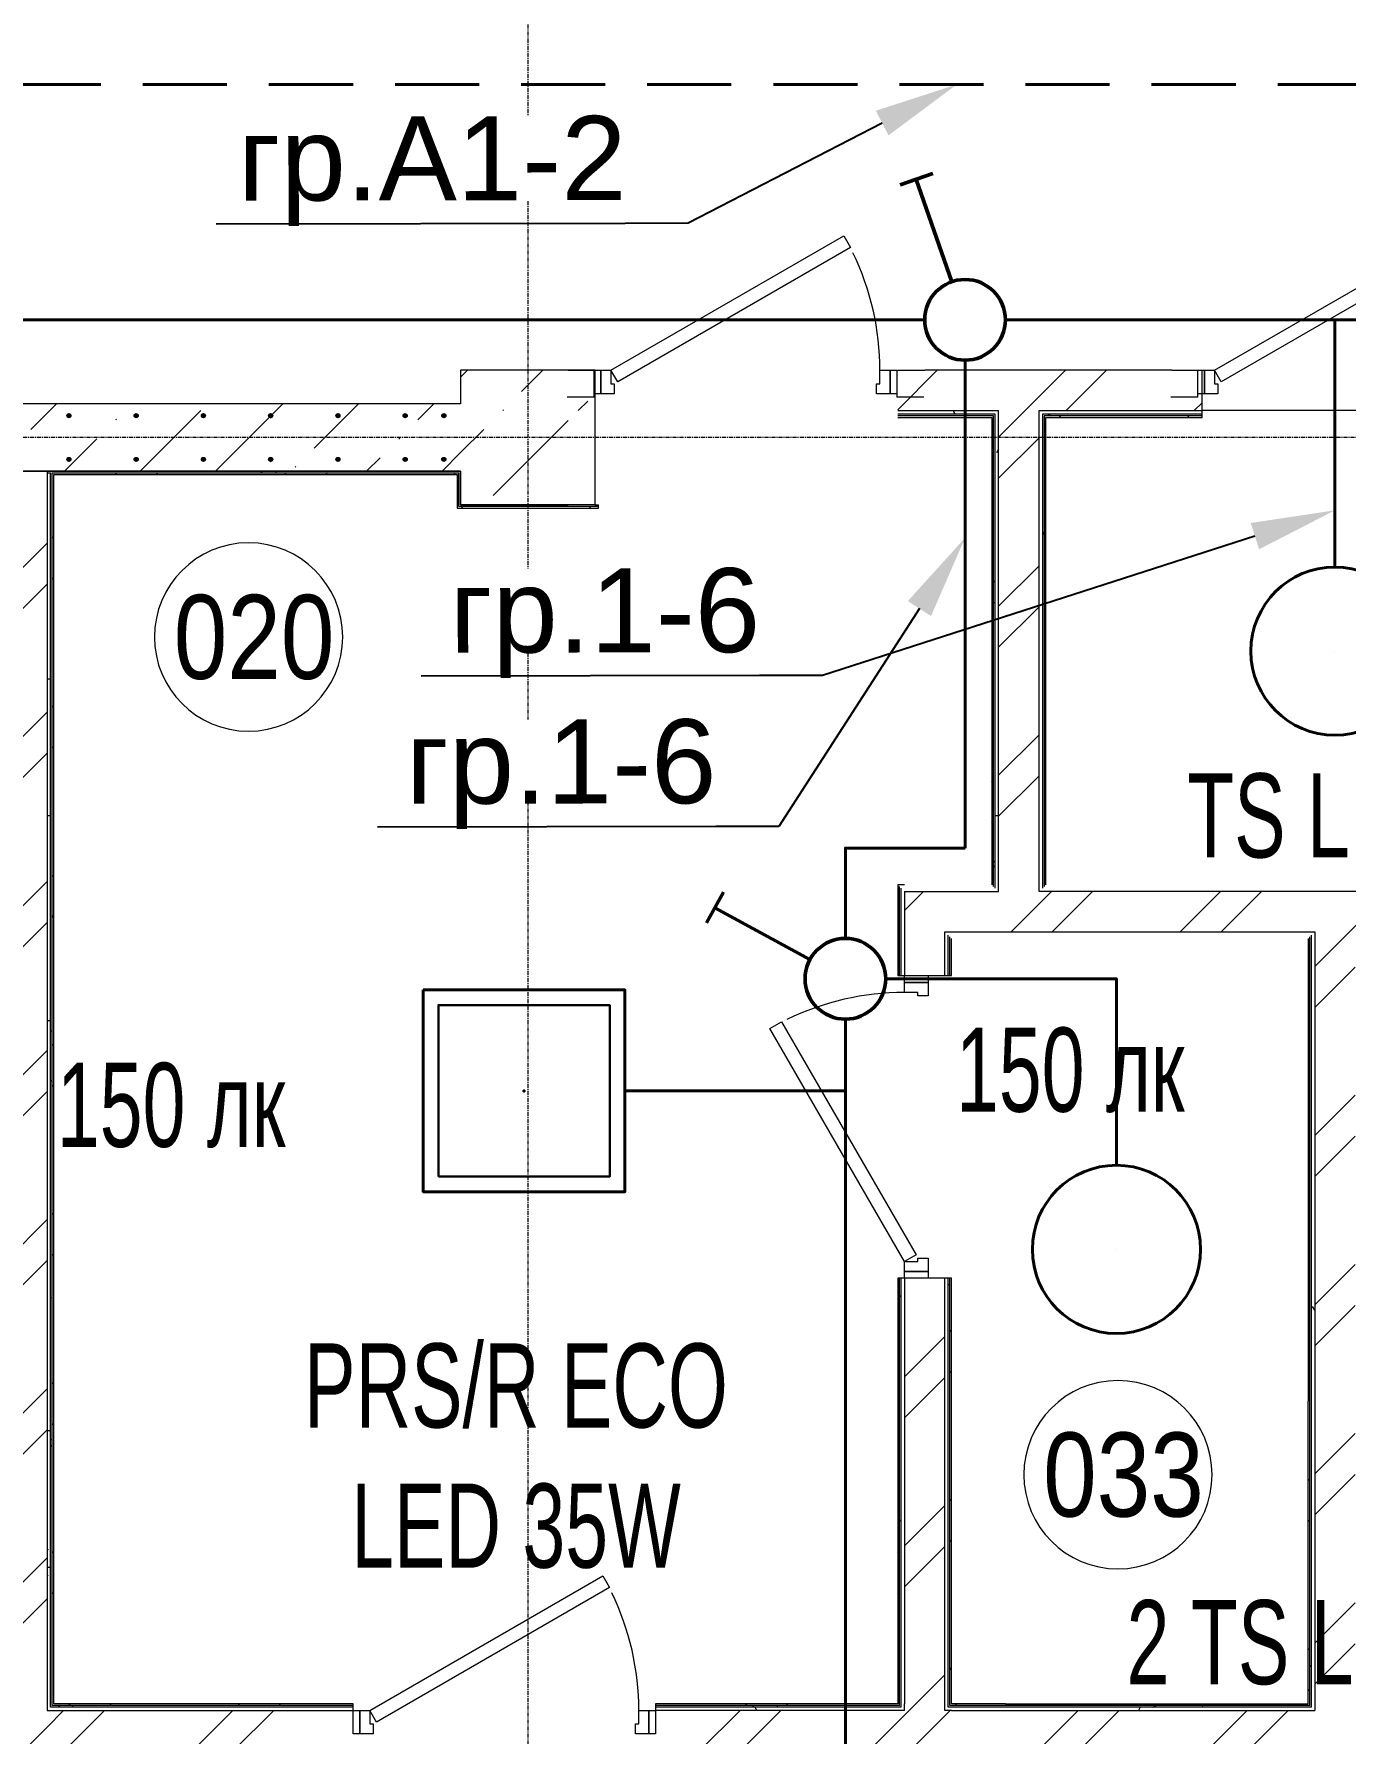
# Model space of a CAD drawing. Header units: metres. Extents: x -93142 to 227756, y -64772 to 286334.
# Drawn here: x 76594 to 80493, y -54141 to -49086 of the extents above; entities that cross this region are included whole.
import ezdxf
from ezdxf import colors
from ezdxf.entities.mleader import LeaderData, LeaderLine
from ezdxf.math import Vec2, Vec3

# ---------------------------------------------------------------- set-up
doc = ezdxf.new("R2010")
doc.units = ezdxf.units.M
for name, pattern in [('ADSK_Линия сетки', [21, 12, -3, 3, -3]), ('DASHED', [0.75, 0.5, -0.25]), ('HIDDEN2', [0.1875, 0.125, -0.0625])]:
    doc.linetypes.add(name, pattern=pattern)
for name, color, linetype, lineweight in [('A-AREA-IDEN', 7, 'Continuous', 9), ('A-DETL-THIN', 7, 'Continuous', 5), ('A-DOOR', 7, 'Continuous', 5), ('A-DOOR-FRAM', 7, 'Continuous', 13), ('A-FLOR', 7, 'Continuous', 5), ('A-WALL', 7, 'Continuous', 5), ('A-WALL-PATT', 7, 'Continuous', 18), ('I-WALL', 7, 'Continuous', 5), ('nadpisi', 84, 'Continuous', 13), ('S-COLS', 7, 'Continuous', 5), ('S-GRID', 7, 'Continuous', 9), ('S-RBAR', 7, 'Continuous', 5), ('ав осв', 1, 'HIDDEN2', 40), ('раб осв', 7, 'Continuous', 40), ('ЭЛ', 250, 'Continuous', 50), ('ЭЛ.освещ.', 150, 'Continuous', 50), ('ЭЛ.сети', 5, 'Continuous', 100)]:
    doc.layers.add(name, color=color, linetype=linetype, lineweight=lineweight)
doc.styles.add('Arial', font='ARIALN.TTF', dxfattribs={"width": 0.8, "height": 2.5})
doc.styles.add('GOST Common_I_1', font='ARIALN.TTF', dxfattribs={"height": 300})
doc.styles.add('ISOPEUR', font='ARIALN.TTF')
pattern_1 = [(45, (0, 0), (84.19025, 308.69666), [396.875, -79.375, 3.353, -76.022])]
pattern_2 = [(45, (0, 0), (-251.4472, 251.4472), []), (45, (0, 381), (-251.4472, 251.4472), [])]
pattern_3 = [(50, (0, 0), (728.7365, -63.756), [76.2, -838.2]), (355, (0, 0), (-140.9716, 764.2276), [60.96, -670.56]), (100.451, (60.7, -5.3), (587.77, 700.467), [64.76, -712.36]), (46.184, (0, 203.2), (1084.316, -168.171), [114.3, -1257.3]), (96.636, (90.4, 189.2), (949.61, 989.71), [97.14, -1068.54]), (351.184, (0, 203.2), (949.62, 989.701), [91.44, -1005.84]), (21, (101.6, 152.4), (606.458, -409.0606), [76.2, -838.2]), (326, (101.6, 152.4), (247.2083, 736.753), [60.96, -670.56]), (71.451, (152.14, 118.3), (853.668, 327.6855), [64.76, -712.36]), (37.5, (0, 0), (12.3547, 338.2201), [33.528, -628.904, 33.528, -647.192, -673.1]), (37.5, (0, 0), (12.3547, 338.2201), [-1343.152, 33.528, -639.572]), (7.5, (0, 0), (267.2789, 400.7221), [33.528, -354.584, 33.528, -613.664, -256.54]), (7.5, (0, 0), (267.2789, 400.7221), [-1035.304, 33.528, -223.012]), (327.5, (-226.57, 0), (542.3633, -22.91534), [33.528, -220.472, 33.528, -758.952, -1051.56]), (327.5, (-226.57, 0), (542.3633, -22.91534), [-1046.48, 33.528, -1018.032]), (317.5, (-328.17, 0), (592.517, 101.707), [33.528, -296.672, 33.528, -492.76, -746.76]), (317.5, (-328.17, 0), (592.517, 101.707), [-856.488, 33.528, -713.232])]
pattern_4 = [(0, (0, 0), (812.8, 203.2), [33.528, -576.072, 33.528, -576.072, -3251.2]), (0, (0, 0), (812.8, 203.2), [-1219.2, 33.528, -1185.672, 33.528, -576.072, -1422.4]), (0, (0, 0), (812.8, 203.2), [-3048, 33.528, -372.872, 33.528, -982.472]), (120, (304.8, 101.6), (-582.37636, 602.30545), [33.528, -576.072, 33.528, -576.072, -3251.2]), (120, (304.8, 101.6), (-582.37636, 602.30545), [-1219.2, 33.528, -1185.672, 33.528, -576.072, -1422.4]), (120, (304.8, 101.6), (-582.37636, 602.30545), [-3048, 33.528, -372.872, 33.528, -982.472]), (240, (406.4, 508), (-230.42364, -805.50545), [33.528, -576.072, 33.528, -576.072, -3251.2]), (240, (406.4, 508), (-230.42364, -805.50545), [-1219.2, 33.528, -1185.672, 33.528, -576.072, -1422.4]), (240, (406.4, 508), (-230.42364, -805.50545), [-3048, 33.528, -372.872, 33.528, -982.472])]

# ---------------------------------------------------------------- blocks, each defined once
blk = doc.blocks.new('КДП АПК - КР_rvt-1-Цокольный этаж')
at = {"layer": 'A-WALL-PATT', "lineweight": 15}
h = blk.add_hatch(dxfattribs=at)
h.set_pattern_fill('FP_9', color=256, style=0, pattern_type=2)
h.set_pattern_definition(pattern_1)
h.paths.add_polyline_path([(77862.7, -49745.6), (77862.7, -49545.6), (75767.7, -49545.6), (75767.7, -49565.6), (75847.7, -49565.6), (75847.7, -49745.6), (76413.7, -49745.6)], flags=0)
h.paths.add_polyline_path([(75762.7, -49745.6), (75764.7, -49745.5), (75764.7, -49620.6), (75762.7, -49620.6)], flags=0)
h.paths.add_polyline_path([(74360.7, -49745.6), (74362.7, -49745.6), (74362.7, -49620.6), (74360.7, -49620.6), (74360.7, -49622.7)], flags=0)
h.paths.add_polyline_path([(74277.7, -49745.6), (74277.7, -49565.6), (74357.7, -49565.6), (74357.7, -49545.6), (72262.7, -49545.6), (72262.7, -49745.6), (72357.9, -49745.6)], flags=0)
at = {"layer": 'S-COLS', "lineweight": 15}
h = blk.add_hatch(dxfattribs=at)
h.set_pattern_fill('FP_9', color=256, style=0, pattern_type=2)
h.set_pattern_definition(pattern_1)
h.paths.add_polyline_path([(77862.7, -49845.6), (78182.7, -49845.6), (78182.7, -49565.6), (78262.7, -49565.6), (78262.7, -49445.6), (77862.7, -49445.6), (77862.7, -49745.6)], flags=0)
at = {"layer": 'S-RBAR', "lineweight": 15}
for points in [[(76697.7, -49586.6), (76703.7, -49580.6), (76697.7, -49574.6), (76691.7, -49580.6)], [(76897.7, -49586.6), (76903.7, -49580.6), (76897.7, -49574.6), (76891.7, -49580.6)], [(77097.7, -49586.6), (77103.7, -49580.6), (77097.7, -49574.6), (77091.7, -49580.6)], [(77297.7, -49586.6), (77303.7, -49580.6), (77297.7, -49574.6), (77291.7, -49580.6)], [(77497.7, -49586.6), (77503.7, -49580.6), (77497.7, -49574.6), (77491.7, -49580.6)], [(77697.7, -49586.6), (77703.7, -49580.6), (77697.7, -49574.6), (77691.7, -49580.6)], [(77812.7, -49586.6), (77818.7, -49580.6), (77812.7, -49574.6), (77806.7, -49580.6)], [(76697.7, -49716.6), (76703.7, -49710.6), (76697.7, -49704.6), (76691.7, -49710.6)], [(76897.7, -49716.6), (76903.7, -49710.6), (76897.7, -49704.6), (76891.7, -49710.6)], [(77097.7, -49716.6), (77103.7, -49710.6), (77097.7, -49704.6), (77091.7, -49710.6)], [(77297.7, -49716.6), (77303.7, -49710.6), (77297.7, -49704.6), (77291.7, -49710.6)], [(77497.7, -49716.6), (77503.7, -49710.6), (77497.7, -49704.6), (77491.7, -49710.6)], [(77697.7, -49716.6), (77703.7, -49710.6), (77697.7, -49704.6), (77691.7, -49710.6)], [(77812.7, -49716.6), (77818.7, -49710.6), (77812.7, -49704.6), (77806.7, -49710.6)]]:
    blk.add_hatch(color=256, dxfattribs=at).paths.add_polyline_path(points, flags=0)
h = blk.add_hatch(color=256, dxfattribs=at)
edge = h.paths.add_edge_path(flags=0)
edge.add_arc((76697.7, -49580.6), 6, 0, 360)
h = blk.add_hatch(color=256, dxfattribs=at)
edge = h.paths.add_edge_path(flags=0)
edge.add_arc((76897.7, -49580.6), 6, 0, 360)
h = blk.add_hatch(color=256, dxfattribs=at)
edge = h.paths.add_edge_path(flags=0)
edge.add_arc((77097.7, -49580.6), 6, 0, 360)
h = blk.add_hatch(color=256, dxfattribs=at)
edge = h.paths.add_edge_path(flags=0)
edge.add_arc((77297.7, -49580.6), 6, 0, 360)
h = blk.add_hatch(color=256, dxfattribs=at)
edge = h.paths.add_edge_path(flags=0)
edge.add_arc((77497.7, -49580.6), 6, 0, 360)
h = blk.add_hatch(color=256, dxfattribs=at)
edge = h.paths.add_edge_path(flags=0)
edge.add_arc((77697.7, -49580.6), 6, 0, 360)
h = blk.add_hatch(color=256, dxfattribs=at)
edge = h.paths.add_edge_path(flags=0)
edge.add_arc((77812.7, -49580.6), 6, 0, 360)
h = blk.add_hatch(color=256, dxfattribs=at)
edge = h.paths.add_edge_path(flags=0)
edge.add_arc((76697.7, -49710.6), 6, 0, 360)
h = blk.add_hatch(color=256, dxfattribs=at)
edge = h.paths.add_edge_path(flags=0)
edge.add_arc((76897.7, -49710.6), 6, 0, 360)
h = blk.add_hatch(color=256, dxfattribs=at)
edge = h.paths.add_edge_path(flags=0)
edge.add_arc((77097.7, -49710.6), 6, 0, 360)
h = blk.add_hatch(color=256, dxfattribs=at)
edge = h.paths.add_edge_path(flags=0)
edge.add_arc((77297.7, -49710.6), 6, 0, 360)
h = blk.add_hatch(color=256, dxfattribs=at)
edge = h.paths.add_edge_path(flags=0)
edge.add_arc((77497.7, -49710.6), 6, 0, 360)
h = blk.add_hatch(color=256, dxfattribs=at)
edge = h.paths.add_edge_path(flags=0)
edge.add_arc((77697.7, -49710.6), 6, 0, 360)
h = blk.add_hatch(color=256, dxfattribs=at)
edge = h.paths.add_edge_path(flags=0)
edge.add_arc((77812.7, -49710.6), 6, 0, 360)
at = {"layer": 'I-WALL', "lineweight": 15}
for p, q in [((77862.7, -49545.6), (75767.7, -49545.6)), ((75847.7, -49745.6), (77862.7, -49745.6))]:
    blk.add_line(p, q, dxfattribs=at)
at = {"layer": 'S-COLS', "lineweight": 15}
for p, q in [((78262.7, -49445.6), (77862.7, -49445.6)), ((77862.7, -49445.6), (77862.7, -49545.6)), ((78262.7, -49485.6), (78262.7, -49445.6)), ((77862.7, -49745.6), (77862.7, -49845.6)), ((77862.7, -49845.6), (78182.7, -49845.6))]:
    blk.add_line(p, q, dxfattribs=at)
at = {"layer": 'S-RBAR', "lineweight": 15}
for p, q in [((76697.7, -49574.6), (76691.7, -49580.6)), ((76691.7, -49580.6), (76697.7, -49586.6)), ((76703.7, -49580.6), (76697.7, -49574.6)), ((76697.7, -49586.6), (76703.7, -49580.6)), ((76897.7, -49574.6), (76891.7, -49580.6)), ((76891.7, -49580.6), (76897.7, -49586.6)), ((76903.7, -49580.6), (76897.7, -49574.6)), ((76897.7, -49586.6), (76903.7, -49580.6)), ((77097.7, -49574.6), (77091.7, -49580.6)), ((77091.7, -49580.6), (77097.7, -49586.6)), ((77103.7, -49580.6), (77097.7, -49574.6)), ((77097.7, -49586.6), (77103.7, -49580.6)), ((77297.7, -49574.6), (77291.7, -49580.6)), ((77291.7, -49580.6), (77297.7, -49586.6)), ((77303.7, -49580.6), (77297.7, -49574.6)), ((77297.7, -49586.6), (77303.7, -49580.6)), ((77497.7, -49574.6), (77491.7, -49580.6)), ((77491.7, -49580.6), (77497.7, -49586.6)), ((77503.7, -49580.6), (77497.7, -49574.6)), ((77497.7, -49586.6), (77503.7, -49580.6)), ((77697.7, -49574.6), (77691.7, -49580.6)), ((77691.7, -49580.6), (77697.7, -49586.6)), ((77703.7, -49580.6), (77697.7, -49574.6)), ((77697.7, -49586.6), (77703.7, -49580.6)), ((77812.7, -49574.6), (77806.7, -49580.6)), ((77806.7, -49580.6), (77812.7, -49586.6)), ((77818.7, -49580.6), (77812.7, -49574.6)), ((77812.7, -49586.6), (77818.7, -49580.6)), ((76697.7, -49704.6), (76691.7, -49710.6)), ((76691.7, -49710.6), (76697.7, -49716.6)), ((76703.7, -49710.6), (76697.7, -49704.6)), ((76697.7, -49716.6), (76703.7, -49710.6)), ((76897.7, -49704.6), (76891.7, -49710.6)), ((76891.7, -49710.6), (76897.7, -49716.6)), ((76903.7, -49710.6), (76897.7, -49704.6)), ((76897.7, -49716.6), (76903.7, -49710.6)), ((77097.7, -49704.6), (77091.7, -49710.6)), ((77091.7, -49710.6), (77097.7, -49716.6)), ((77103.7, -49710.6), (77097.7, -49704.6)), ((77097.7, -49716.6), (77103.7, -49710.6)), ((77297.7, -49704.6), (77291.7, -49710.6)), ((77291.7, -49710.6), (77297.7, -49716.6)), ((77303.7, -49710.6), (77297.7, -49704.6)), ((77297.7, -49716.6), (77303.7, -49710.6)), ((77497.7, -49704.6), (77491.7, -49710.6)), ((77491.7, -49710.6), (77497.7, -49716.6)), ((77503.7, -49710.6), (77497.7, -49704.6)), ((77497.7, -49716.6), (77503.7, -49710.6)), ((77697.7, -49704.6), (77691.7, -49710.6)), ((77691.7, -49710.6), (77697.7, -49716.6)), ((77703.7, -49710.6), (77697.7, -49704.6)), ((77697.7, -49716.6), (77703.7, -49710.6)), ((77812.7, -49704.6), (77806.7, -49710.6)), ((77806.7, -49710.6), (77812.7, -49716.6)), ((77818.7, -49710.6), (77812.7, -49704.6)), ((77812.7, -49716.6), (77818.7, -49710.6))]:
    blk.add_line(p, q, dxfattribs=at)
for centre in [(76697.7, -49580.6), (76897.7, -49580.6), (77097.7, -49580.6), (77297.7, -49580.6), (77497.7, -49580.6), (77697.7, -49580.6), (77812.7, -49580.6), (76697.7, -49710.6), (76897.7, -49710.6), (77097.7, -49710.6), (77297.7, -49710.6), (77497.7, -49710.6), (77697.7, -49710.6), (77812.7, -49710.6)]:
    blk.add_circle(centre, 6, dxfattribs=at)
blk = doc.blocks.new('AC_Дверь_Однопольная_ДеревяннаяВнутренняя_ГОСТ6629-88 - ДГ 21-9-1468245-Цокольный этаж')
at = {"layer": 'A-DOOR', "lineweight": 13}
for p, q in [((-400, 60), (292.8, 460)), ((292.8, 460), (312.8, 425.4)), ((312.8, 425.4), (-380, 25.4)), ((-380, 25.4), (-400, 60))]:
    blk.add_line(p, q, dxfattribs=at)
at = {"layer": 'A-DOOR', "lineweight": 18}
for p, q in [((-450, 60), (-430, 60)), ((-450, -10), (-450, 60)), ((-430, 60), (-430, -10)), ((430, 60), (450, 60)), ((430, -10), (430, 60)), ((450, 60), (450, -10)), ((-430, -10), (-450, -10)), ((450, -10), (430, -10))]:
    blk.add_line(p, q, dxfattribs=at)
at = {"layer": 'A-DOOR'}
blk.add_arc((-400, 60), 800, 0, 25.9051, dxfattribs=at)
at = {"layer": 'A-DOOR-FRAM'}
for p, q in [((-430, 60), (-400, 60)), ((-430, -10), (-430, 60)), ((-400, 60), (-400, 20)), ((400, 60), (430, 60)), ((400, 20), (400, 60)), ((430, 60), (430, -10)), ((-400, 20), (-390, 20)), ((-390, 20), (-390, -10)), ((390, 20), (400, 20)), ((390, -10), (390, 20)), ((-390, -10), (-430, -10)), ((430, -10), (390, -10))]:
    blk.add_line(p, q, dxfattribs=at)
blk = doc.blocks.new('AC_Дверь_Однопольная_ДеревяннаяВнутренняя_ГОСТ6629-88 - ДГ 21-9-2276558-Цокольный этаж')
at = {"layer": 'A-DOOR', "lineweight": 13}
for p, q in [((-400, 40), (292.8, 440)), ((312.8, 405.4), (-380, 5.4)), ((292.8, 440), (312.8, 405.4)), ((-380, 5.4), (-400, 40))]:
    blk.add_line(p, q, dxfattribs=at)
at = {"layer": 'A-DOOR', "lineweight": 18}
for p, q in [((-450, 40), (-430, 40)), ((-450, -30), (-450, 40)), ((-430, 40), (-430, -30)), ((430, 40), (450, 40)), ((430, -30), (430, 40)), ((450, 40), (450, -30)), ((-430, -30), (-440, -30)), ((440, -30), (430, -30))]:
    blk.add_line(p, q, dxfattribs=at)
at = {"layer": 'A-DOOR'}
blk.add_arc((-400, 40), 800, 0, 25.9051, dxfattribs=at)
at = {"layer": 'A-DOOR-FRAM'}
for p, q in [((-430, 40), (-400, 40)), ((-430, -30), (-430, 40)), ((-400, 40), (-400, 0)), ((-400, 0), (-390, 0)), ((-390, 0), (-390, -30)), ((390, 0), (400, 0)), ((390, -30), (390, 0)), ((400, 40), (430, 40)), ((400, 0), (400, 40)), ((430, 40), (430, -30)), ((-390, -30), (-430, -30)), ((430, -30), (390, -30))]:
    blk.add_line(p, q, dxfattribs=at)
blk = doc.blocks.new('ПСС_Марка_помещения - Имя_2_5мм-224473-Цокольный этаж')
at = {"layer": 'A-AREA-IDEN'}
for start, end in [(360, 180), (180, 360)]:
    blk.add_arc((-0.074, 0.039), 3.5, start, end, dxfattribs=at)
blk = doc.blocks.new('TS LED без датчика')
at = {"layer": 'раб осв', "color": 0, "lineweight": 40, "ltscale": 100}
blk.add_line((-535184, 16419.5), (-535184, 16419.5), dxfattribs=at)
at = {"layer": 'раб осв', "color": 5, "lineweight": 40, "ltscale": 100}
blk.add_circle((-535184, 16419.5), 250, dxfattribs=at)
blk = doc.blocks.new('выкл. 1 клав. скрыт')
at = {"layer": 'ЭЛ.освещ.', "color": 0, "ltscale": 100}
for p, q in [((2902123, 2044848.8), (2902427.1, 2044743)), ((2902444.4, 2044793), (2902410.7, 2044695))]:
    blk.add_line(p, q, dxfattribs=at)
blk.add_circle((2902009.7, 2044888.3), 120, dxfattribs=at)
blk = doc.blocks.new('ARS.R UNI LED')
at = {"color": 5, "lineweight": 30, "ltscale": 100}
blk.add_lwpolyline([(2913222.7, 2072748.5), (2913732.7, 2072748.5), (2913732.7, 2073258.5), (2913222.7, 2073258.5)], close=True, dxfattribs=at)
at = {"color": 0, "lineweight": 40, "ltscale": 100}
blk.add_point((2913477.7, 2073003.5), dxfattribs=at)
at = {"layer": 'ЭЛ', "color": 5, "lineweight": 40, "ltscale": 10}
blk.add_lwpolyline([(2913177.7, 2073303.5), (2913777.7, 2073303.5), (2913777.7, 2072703.5), (2913177.7, 2072703.5)], close=True, dxfattribs=at)

msp = doc.modelspace()

# ---------------------------------------------------------------- hatches: boundary and pattern name
at = {"layer": 'A-WALL-PATT', "lineweight": 5}
h = msp.add_hatch(dxfattribs=at)
h.set_pattern_fill('FP_1', color=256, style=0, pattern_type=2)
h.set_pattern_definition(pattern_2)
h.paths.add_polyline_path([(83862.6532, -50205.6443), (83862.6532, -50085.6443), (83342.6532, -50085.6443), (83342.6532, -50205.6443), (83511.3468, -50205.6443)], flags=0)
h.paths.add_polyline_path([(80959.9175, -50205.6443), (82442.6532, -50205.6443), (82442.6532, -50085.6443), (80957.6532, -50085.6443), (80957.6532, -50205.6443)], flags=0)
h.paths.add_polyline_path([(79582.6532, -50205.6443), (80067.6532, -50205.6443), (80067.6532, -50085.6443), (79162.6532, -50085.6443), (79162.6532, -50205.6443), (79462.6532, -50205.6443)], flags=0)
h = msp.add_hatch(dxfattribs=at)
h.set_pattern_fill('FP_2', color=256, style=0, pattern_type=2)
h.set_pattern_definition(pattern_4)
h.paths.add_polyline_path([(79462.6532, -50215.6443), (79462.6532, -50205.6443), (79162.6532, -50205.6443), (79162.6532, -50215.6443), (79455.5336, -50215.6443)], flags=0)
h = msp.add_hatch(dxfattribs=at)
h.set_pattern_fill('FP_1', color=256, style=0, pattern_type=2)
h.set_pattern_definition(pattern_2)
h.paths.add_polyline_path([(79447.6532, -51620.6443), (79447.6532, -50225.6443), (79442.6532, -50225.6443), (79442.6532, -51620.6443)], flags=0)
h = msp.add_hatch(dxfattribs=at)
h.set_pattern_fill('FP_3', color=256, style=0, pattern_type=2)
h.set_pattern_definition(pattern_3)
h.paths.add_polyline_path([(79452.6532, -51625.6443), (79452.6532, -50220.6443), (79447.6532, -50220.6443), (79447.6532, -51625.6443)], flags=0)
h = msp.add_hatch(dxfattribs=at)
h.set_pattern_fill('FP_2', color=256, style=0, pattern_type=2)
h.set_pattern_definition(pattern_4)
h.paths.add_polyline_path([(79452.6532, -51635.6443), (79462.6532, -51635.6443), (79462.6532, -50215.6443), (79452.6532, -50215.6443), (79452.6532, -51625.6443)], flags=0)
h = msp.add_hatch(dxfattribs=at)
h.set_pattern_fill('FP_1', color=256, style=0, pattern_type=2)
h.set_pattern_definition(pattern_2)
h.paths.add_polyline_path([(79462.6532, -51635.6443), (79582.6532, -51635.6443), (79582.6532, -50205.6443), (79462.6532, -50205.6443), (79462.6532, -50272.4169)], flags=0)
h = msp.add_hatch(dxfattribs=at)
h.set_pattern_fill('FP_3', color=256, style=0, pattern_type=2)
h.set_pattern_definition(pattern_3)
h.paths.add_polyline_path([(81312.6532, -50220.6443), (81317.6532, -50220.6443), (81317.6532, -50215.6443), (80947.6532, -50215.6443), (80947.6532, -50220.6443), (81229.9519, -50220.6443)], flags=0)
h.paths.add_polyline_path([(79592.6532, -50220.6443), (80067.6532, -50220.6443), (80067.6532, -50215.6443), (79592.6532, -50215.6443)], flags=0)
h = msp.add_hatch(dxfattribs=at)
h.set_pattern_fill('FP_3', color=256, style=0, pattern_type=2)
h.set_pattern_definition(pattern_3)
h.paths.add_polyline_path([(79592.6532, -51625.6443), (79597.6532, -51625.6443), (79597.6532, -50220.6443), (79592.6532, -50220.6443), (79592.6532, -50272.4169)], flags=0)
h = msp.add_hatch(dxfattribs=at)
h.set_pattern_fill('FP_1', color=256, style=0, pattern_type=2)
h.set_pattern_definition(pattern_2)
h.paths.add_polyline_path([(79597.6532, -50225.6443), (80067.6532, -50225.6443), (80067.6532, -50220.6443), (79597.6532, -50220.6443)], flags=0)
h.paths.add_polyline_path([(81312.6532, -50225.6443), (81312.6532, -50220.6443), (80947.6532, -50220.6443), (80947.6532, -50225.6443), (81229.9519, -50225.6443)], flags=0)
h = msp.add_hatch(dxfattribs=at)
h.set_pattern_fill('FP_1', color=256, style=0, pattern_type=2)
h.set_pattern_definition(pattern_2)
h.paths.add_polyline_path([(79602.6532, -51620.6443), (79602.6532, -50225.6443), (79597.6532, -50225.6443), (79597.6532, -51620.6443)], flags=0)
h = msp.add_hatch(dxfattribs=at)
h.set_pattern_fill('FP_1', color=256, style=0, pattern_type=2)
h.set_pattern_definition(pattern_2)
h.paths.add_polyline_path([(76632.6532, -58235.6443), (76632.6532, -50385.6443), (76512.6532, -50385.6443), (76512.6532, -58235.6443)], flags=0)
h = msp.add_hatch(dxfattribs=at)
h.set_pattern_fill('FP_3', color=256, style=0, pattern_type=2)
h.set_pattern_definition(pattern_3)
h.paths.add_polyline_path([(77862.6532, -50390.6443), (77862.6532, -50385.6443), (76632.6532, -50385.6443), (76632.6532, -50390.6443), (77857.6532, -50390.6443)], flags=0)
h = msp.add_hatch(dxfattribs=at)
h.set_pattern_fill('FP_2', color=256, style=0, pattern_type=2)
h.set_pattern_definition(pattern_4)
h.paths.add_polyline_path([(76642.6532, -54070.6443), (76642.6532, -50390.6443), (76632.6532, -50390.6443), (76632.6532, -54070.6443)], flags=0)
h = msp.add_hatch(dxfattribs=at)
h.set_pattern_fill('FP_3', color=256, style=0, pattern_type=2)
h.set_pattern_definition(pattern_3)
h.paths.add_polyline_path([(76647.6532, -54060.6443), (76647.6532, -50390.6443), (76642.6532, -50390.6443), (76642.6532, -54060.6443)], flags=0)
h = msp.add_hatch(dxfattribs=at)
h.set_pattern_fill('FP_1', color=256, style=0, pattern_type=2)
h.set_pattern_definition(pattern_2)
h.paths.add_polyline_path([(77852.6532, -50395.6443), (77857.6532, -50395.6443), (77857.6532, -50390.6443), (76647.6532, -50390.6443), (76647.6532, -50395.6443), (77427.627, -50395.6443)], flags=0)
h = msp.add_hatch(dxfattribs=at)
h.set_pattern_fill('FP_1', color=256, style=0, pattern_type=2)
h.set_pattern_definition(pattern_2)
h.paths.add_polyline_path([(76652.6532, -54055.6443), (76652.6532, -50395.6443), (76647.6532, -50395.6443), (76647.6532, -54055.6443)], flags=0)
h = msp.add_hatch(dxfattribs=at)
h.set_pattern_fill('FP_1', color=256, style=0, pattern_type=2)
h.set_pattern_definition(pattern_2)
h.paths.add_polyline_path([(78272.6532, -50495.6443), (78272.6532, -50490.6443), (77857.6532, -50490.6443), (77857.6532, -50495.6443), (77862.6532, -50495.6443)], flags=0)
h = msp.add_hatch(dxfattribs=at)
h.set_pattern_fill('FP_1', color=256, style=0, pattern_type=2)
h.set_pattern_definition(pattern_2)
h.paths.add_polyline_path([(79162.6532, -54050.6443), (79167.6532, -54050.6443), (79167.6532, -52785.6443), (79162.6532, -52785.6443), (79162.6532, -53808.7018)], flags=0)
h.paths.add_polyline_path([(79167.6532, -51885.6443), (79167.6532, -51615.6443), (79162.6532, -51615.6443), (79162.6532, -51885.6443)], flags=0)
h = msp.add_hatch(dxfattribs=at)
h.set_pattern_fill('FP_3', color=256, style=0, pattern_type=2)
h.set_pattern_definition(pattern_3)
h.paths.add_polyline_path([(79167.6532, -54055.6443), (79172.6532, -54055.6443), (79172.6532, -52785.6443), (79167.6532, -52785.6443), (79167.6532, -54050.6443)], flags=0)
h.paths.add_polyline_path([(79172.6532, -51885.6443), (79172.6532, -51620.6443), (79167.6532, -51620.6443), (79167.6532, -51885.6443)], flags=0)
h = msp.add_hatch(dxfattribs=at)
h.set_pattern_fill('FP_1', color=256, style=0, pattern_type=2)
h.set_pattern_definition(pattern_2)
h.paths.add_polyline_path([(79182.6532, -54070.6443), (79302.6532, -54070.6443), (79302.6532, -52785.6443), (79182.6532, -52785.6443), (79182.6532, -54050.6443)], flags=0)
h.paths.add_polyline_path([(79182.6532, -51885.6443), (79302.6532, -51885.6443), (79302.6532, -51635.6443), (79182.6532, -51635.6443), (79182.6532, -51686.9308)], flags=0)
h = msp.add_hatch(dxfattribs=at)
h.set_pattern_fill('FP_1', color=256, style=0, pattern_type=2)
h.set_pattern_definition(pattern_2)
h.paths.add_polyline_path([(79302.6532, -51755.6443), (81622.6532, -51755.6443), (81622.6532, -51635.6443), (79302.6532, -51635.6443), (79302.6532, -51686.9308)], flags=0)
h = msp.add_hatch(dxfattribs=at)
h.set_pattern_fill('FP_1', color=256, style=0, pattern_type=2)
h.set_pattern_definition(pattern_2)
h.paths.add_polyline_path([(80522.6532, -58235.6443), (80522.6532, -51755.6443), (80402.6532, -51755.6443), (80402.6532, -58235.6443), (80469.4869, -58235.6443)], flags=0)
h = msp.add_hatch(dxfattribs=at)
h.set_pattern_fill('FP_3', color=256, style=0, pattern_type=2)
h.set_pattern_definition(pattern_3)
h.paths.add_polyline_path([(79312.6532, -54060.6443), (79317.6532, -54060.6443), (79317.6532, -52785.6443), (79312.6532, -52785.6443), (79312.6532, -53808.7018)], flags=0)
h.paths.add_polyline_path([(79312.6532, -51885.6443), (79317.6532, -51885.6443), (79317.6532, -51765.6443), (79312.6532, -51765.6443)], flags=0)
h = msp.add_hatch(dxfattribs=at)
h.set_pattern_fill('FP_1', color=256, style=0, pattern_type=2)
h.set_pattern_definition(pattern_2)
h.paths.add_polyline_path([(79317.6532, -54055.6443), (79322.6532, -54055.6443), (79322.6532, -52785.6443), (79317.6532, -52785.6443), (79317.6532, -53808.7018)], flags=0)
h.paths.add_polyline_path([(79317.6532, -51885.6443), (79322.6532, -51885.6443), (79322.6532, -51770.6443), (79317.6532, -51770.6443)], flags=0)
h = msp.add_hatch(dxfattribs=at)
h.set_pattern_fill('FP_1', color=256, style=0, pattern_type=2)
h.set_pattern_definition(pattern_2)
h.paths.add_polyline_path([(80382.6532, -54050.6443), (80387.6532, -54050.6443), (80387.6532, -51775.6443), (80382.6532, -51775.6443), (80382.6532, -53808.7018)], flags=0)
h = msp.add_hatch(dxfattribs=at)
h.set_pattern_fill('FP_3', color=256, style=0, pattern_type=2)
h.set_pattern_definition(pattern_3)
h.paths.add_polyline_path([(80392.6532, -54055.6443), (80392.6532, -51770.6443), (80387.6532, -51770.6443), (80387.6532, -54055.6443)], flags=0)
h = msp.add_hatch(dxfattribs=at)
h.set_pattern_fill('FP_2', color=256, style=0, pattern_type=2)
h.set_pattern_definition(pattern_4)
h.paths.add_polyline_path([(80392.6532, -54060.6443), (80402.6532, -54060.6443), (80402.6532, -51765.6443), (80392.6532, -51765.6443), (80392.6532, -54055.6443)], flags=0)
h = msp.add_hatch(dxfattribs=at)
h.set_pattern_fill('FP_1', color=256, style=0, pattern_type=2)
h.set_pattern_definition(pattern_2)
h.paths.add_polyline_path([(83962.6532, -54190.6443), (83962.6532, -54070.6443), (83312.6532, -54070.6443), (83312.6532, -54190.6443), (83957.6532, -54190.6443)], flags=0)
h.paths.add_polyline_path([(80402.6532, -54190.6443), (80402.6532, -54070.6443), (78442.6532, -54070.6443), (78442.6532, -54190.6443), (80392.6532, -54190.6443)], flags=0)
h.paths.add_polyline_path([(81483.4402, -54190.6443), (82412.6532, -54190.6443), (82412.6532, -54070.6443), (80522.6532, -54070.6443), (80522.6532, -54190.6443), (80976.4636, -54190.6443)], flags=0)
h.paths.add_polyline_path([(77427.627, -54190.6443), (77542.6532, -54190.6443), (77542.6532, -54070.6443), (76632.6532, -54070.6443), (76632.6532, -54190.6443), (76920.6504, -54190.6443)], flags=0)
h = msp.add_hatch(dxfattribs=at)
h.set_pattern_fill('FP_2', color=256, style=0, pattern_type=2)
h.set_pattern_definition(pattern_4)
h.paths.add_polyline_path([(79182.6532, -54070.6443), (79182.6532, -54060.6443), (78442.6532, -54060.6443), (78442.6532, -54070.6443), (78948.557, -54070.6443)], flags=0)
h.paths.add_polyline_path([(77427.627, -54070.6443), (77542.6532, -54070.6443), (77542.6532, -54060.6443), (76642.6532, -54060.6443), (76642.6532, -54070.6443), (76920.6504, -54070.6443)], flags=0)
h = msp.add_hatch(dxfattribs=at)
h.set_pattern_fill('FP_3', color=256, style=0, pattern_type=2)
h.set_pattern_definition(pattern_3)
h.paths.add_polyline_path([(79172.6532, -54060.6443), (79172.6532, -54055.6443), (78442.6532, -54055.6443), (78442.6532, -54060.6443), (78948.557, -54060.6443)], flags=0)
h.paths.add_polyline_path([(77427.627, -54060.6443), (77542.6532, -54060.6443), (77542.6532, -54055.6443), (76647.6532, -54055.6443), (76647.6532, -54060.6443), (76920.6504, -54060.6443)], flags=0)
h = msp.add_hatch(dxfattribs=at)
h.set_pattern_fill('FP_1', color=256, style=0, pattern_type=2)
h.set_pattern_definition(pattern_2)
h.paths.add_polyline_path([(78442.6532, -54055.6443), (79167.6532, -54055.6443), (79167.6532, -54050.6443), (78442.6532, -54050.6443)], flags=0)
h.paths.add_polyline_path([(77542.6532, -54055.6443), (77542.6532, -54050.6443), (76652.6532, -54050.6443), (76652.6532, -54055.6443), (77427.627, -54055.6443)], flags=0)
h = msp.add_hatch(dxfattribs=at)
h.set_pattern_fill('FP_2', color=256, style=0, pattern_type=2)
h.set_pattern_definition(pattern_4)
h.paths.add_polyline_path([(79455.5336, -54070.6443), (80402.6532, -54070.6443), (80402.6532, -54060.6443), (79312.6532, -54060.6443), (79312.6532, -54070.6443), (79322.6532, -54070.6443)], flags=0)
h = msp.add_hatch(dxfattribs=at)
h.set_pattern_fill('FP_3', color=256, style=0, pattern_type=2)
h.set_pattern_definition(pattern_3)
h.paths.add_polyline_path([(80392.6532, -54060.6443), (80392.6532, -54055.6443), (79317.6532, -54055.6443), (79317.6532, -54060.6443), (79962.5103, -54060.6443)], flags=0)
h = msp.add_hatch(dxfattribs=at)
h.set_pattern_fill('FP_1', color=256, style=0, pattern_type=2)
h.set_pattern_definition(pattern_2)
h.paths.add_polyline_path([(80382.6532, -54055.6443), (80387.6532, -54055.6443), (80387.6532, -54050.6443), (79322.6532, -54050.6443), (79322.6532, -54055.6443), (79962.5103, -54055.6443)], flags=0)

# ---------------------------------------------------------------- linework, layer by layer
at = {"layer": 'A-DETL-THIN'}
for p, q in [((80382.6532, -54050.6443), (80382.6532, -53150.6443)), ((79482.6532, -54050.6443), (80382.6532, -54050.6443))]:
    msp.add_line(p, q, dxfattribs=at)
at = {"layer": 'A-FLOR', "lineweight": 13}
msp.add_line((80947.6532, -50205.6443), (80067.6532, -50205.6443), dxfattribs=at)
at = {"layer": 'A-WALL'}
for p, q in [((78182.6532, -50085.6443), (78262.6532, -50085.6443)), ((78262.6532, -50485.6443), (78262.6532, -50085.6443)), ((79162.6532, -50085.6443), (79242.6532, -50085.6443)), ((79977.6532, -50085.6443), (80067.6532, -50085.6443)), ((78259.6531, -50165.6443), (78179.6531, -50165.6443)), ((78259.6531, -50165.6443), (78259.6531, -50155.6731)), ((78269.6531, -50155.6731), (78259.6531, -50155.6731)), ((79159.6531, -50155.6731), (79149.6531, -50155.6731)), ((79159.6531, -50155.6731), (79159.6531, -50165.6443)), ((79239.6531, -50165.6443), (79159.6531, -50165.6443)), ((80054.6531, -50165.6443), (79974.6531, -50165.6443)), ((80054.6531, -50165.6443), (80054.6531, -50155.6731)), ((80064.6531, -50155.6731), (80054.6531, -50155.6731)), ((79162.6532, -50205.6443), (79462.6532, -50205.6443)), ((79452.6532, -50215.6443), (79162.6532, -50215.6443)), ((79447.6532, -50220.6443), (79162.6532, -50220.6443)), ((79447.6532, -51620.6443), (79447.6532, -50220.6443)), ((79452.6532, -51625.6443), (79452.6532, -50215.6443)), ((79462.6532, -51635.6443), (79462.6532, -50205.6443)), ((79582.6532, -51635.6443), (79582.6532, -50205.6443)), ((79582.6532, -50205.6443), (80067.6532, -50205.6443)), ((80067.6532, -50215.6443), (79592.6532, -50215.6443)), ((79592.6532, -50215.6443), (79592.6532, -51625.6443)), ((80067.6532, -50220.6443), (79597.6532, -50220.6443)), ((79597.6532, -50220.6443), (79597.6532, -51620.6443)), ((76632.6532, -50385.6443), (76632.6532, -54070.6443)), ((76632.6532, -50390.6443), (76642.6532, -50390.6443)), ((76642.6532, -54060.6443), (76642.6532, -50390.6443)), ((76647.6532, -50390.6443), (77857.6532, -50390.6443)), ((76647.6532, -54055.6443), (76647.6532, -50390.6443)), ((77857.6532, -50490.6443), (77857.6532, -50390.6443)), ((78272.6532, -50490.6443), (77857.6532, -50490.6443)), ((78262.6532, -50485.6443), (78272.6532, -50485.6443)), ((79167.6532, -51885.6443), (79167.6532, -51620.6443)), ((79172.6532, -51885.6443), (79172.6532, -51625.6443)), ((79182.6532, -51635.6443), (79182.6532, -51885.6443)), ((81332.6532, -51635.6443), (79582.6532, -51635.6443)), ((79302.6532, -51885.6443), (79302.6532, -51755.6443)), ((79322.6532, -51755.6443), (80402.6532, -51755.6443)), ((80402.6532, -51755.6443), (80402.6532, -54070.6443)), ((79312.6532, -51885.6443), (79312.6532, -51765.6443)), ((79317.6532, -51885.6443), (79317.6532, -51770.6443)), ((80387.6532, -54055.6443), (80387.6532, -51770.6443)), ((80392.6532, -54060.6443), (80392.6532, -51765.6443)), ((79167.6532, -54055.6443), (79167.6532, -52785.6443)), ((79172.6532, -54060.6443), (79172.6532, -52785.6443)), ((79182.6532, -52785.6443), (79182.6532, -54050.6443)), ((79302.6532, -54070.6443), (79302.6532, -52785.6443)), ((79312.6532, -54060.6443), (79312.6532, -52785.6443)), ((79317.6532, -54055.6443), (79317.6532, -52785.6443)), ((76632.6532, -54070.6443), (77542.6532, -54070.6443)), ((77542.6532, -54060.6443), (76642.6532, -54060.6443)), ((77542.6532, -54055.6443), (76647.6532, -54055.6443)), ((79167.6532, -54055.6443), (78442.6532, -54055.6443)), ((79172.6532, -54060.6443), (78442.6532, -54060.6443)), ((79182.6532, -54070.6443), (78442.6532, -54070.6443)), ((80392.6532, -54060.6443), (79312.6532, -54060.6443)), ((80387.6532, -54055.6443), (79317.6532, -54055.6443)), ((79322.6532, -54070.6443), (80402.6532, -54070.6443))]:
    msp.add_line(p, q, dxfattribs=at)
at = {"layer": 'A-WALL', "lineweight": 18}
for p, q in [((79977.6532, -50085.6443), (79242.6532, -50085.6443)), ((80067.6532, -50225.6443), (80067.6532, -50085.6443)), ((79162.6532, -50225.6443), (79442.6532, -50225.6443)), ((79442.6532, -50225.6443), (79442.6532, -51615.6443)), ((79602.6532, -50225.6443), (80067.6532, -50225.6443)), ((79602.6532, -51615.6443), (79602.6532, -50225.6443)), ((77862.6532, -50385.6443), (75767.6532, -50385.6443)), ((76652.6532, -50395.6443), (77852.6532, -50395.6443)), ((76652.6532, -54050.6443), (76652.6532, -50395.6443)), ((77852.6532, -50395.6443), (77852.6532, -50495.6443)), ((77862.6532, -50485.6443), (77862.6532, -50385.6443)), ((77852.6532, -50495.6443), (78272.6532, -50495.6443)), ((78262.6532, -50485.6443), (77862.6532, -50485.6443)), ((78272.6532, -50495.6443), (78272.6532, -50485.6443)), ((79162.6532, -51615.6443), (79162.6532, -51885.6443)), ((79182.6532, -51615.6443), (79162.6532, -51615.6443)), ((79182.6532, -51635.6443), (79462.6532, -51635.6443)), ((79302.6532, -51755.6443), (79322.6532, -51755.6443)), ((79322.6532, -51885.6443), (79322.6532, -51775.6443)), ((80382.6532, -51775.6443), (80382.6532, -53150.6443)), ((79162.6532, -51885.6443), (79182.6532, -51885.6443)), ((79252.6532, -51885.6443), (79322.6532, -51885.6443)), ((79162.6532, -52785.6443), (79162.6532, -54050.6443)), ((79182.6532, -52785.6443), (79162.6532, -52785.6443)), ((79322.6532, -52785.6443), (79252.6532, -52785.6443)), ((79322.6532, -54050.6443), (79322.6532, -52785.6443)), ((77542.6532, -54050.6443), (76652.6532, -54050.6443)), ((77542.6532, -54070.6443), (77542.6532, -54050.6443)), ((79162.6532, -54050.6443), (78442.6532, -54050.6443)), ((78442.6532, -54050.6443), (78442.6532, -54070.6443)), ((79182.6532, -54070.6443), (79182.6532, -54050.6443)), ((79322.6532, -54070.6443), (79302.6532, -54070.6443)), ((79482.6532, -54050.6443), (79322.6532, -54050.6443))]:
    msp.add_line(p, q, dxfattribs=at)
at = {"layer": 'S-GRID', "linetype": 'ADSK_Линия сетки'}
for p, q in [((78062.6532, -38095.4453), (78062.6532, -63954.6071)), ((94527.9128, -50285.6443), (29247.2594, -50285.6443))]:
    msp.add_line(p, q, dxfattribs=at)
at = {"layer": 'ав осв', "linetype": 'DASHED', "lineweight": 40, "ltscale": 500}
msp.add_lwpolyline([(38372.6532, -49085.6443), (38372.6532, -49235.6443), (53332.6459, -49235.6443), (53332.6459, -49085.6495), (53332.6459, -49235.6443), (68292.6459, -49235.6443), (68292.6459, -49085.6495), (68292.6459, -49235.6443), (83252.635, -49235.6443), (83252.635, -49085.6573)], dxfattribs=at)
at = {"layer": 'раб осв'}
for points in [[(79242.6532, -49935.6443), (76087.6532, -49935.6443)], [(81042.6532, -49935.6443), (79482.6532, -49935.6443)], [(80462.6532, -50670.6443), (80462.6532, -49935.6443)], [(79362.6532, -50055.6443), (79362.6532, -51506.3953)], [(79006.8906, -51775.1407), (79006.8906, -51506.3953), (79362.6532, -51506.3953)], [(79812.7839, -52449.5729), (79812.7839, -51895.1407), (79126.8906, -51895.1407)], [(80237.6532, -54349.8496), (80237.6532, -54349.8496), (79006.8906, -54349.8496), (79006.8906, -52015.1407)], [(79006.8906, -52227.779), (78857.0041, -52228.1443), (78351.3551, -52228.1443)]]:
    msp.add_lwpolyline(points, dxfattribs=at)

# ---------------------------------------------------------------- block references
at = {"lineweight": 5}
msp.add_blockref('КДП АПК - КР_rvt-1-Цокольный этаж', (0, -640), dxfattribs=at)
at = {"layer": 'A-AREA-IDEN', "xscale": 80, "yscale": 80, "zscale": 80}
for p in [(77237.9573, -50881.8329), (79823.409, -53372.6913)]:
    msp.add_blockref('ПСС_Марка_помещения - Имя_2_5мм-224473-Цокольный этаж', p, dxfattribs=at)
at = {"layer": 'A-DOOR', "color": 8, "true_color": 0x7f7f7f}
for name, p in [('AC_Дверь_Однопольная_ДеревяннаяВнутренняя_ГОСТ6629-88 - ДГ 21-9-2276558-Цокольный этаж', (78709.6531, -50125.6443)), ('AC_Дверь_Однопольная_ДеревяннаяВнутренняя_ГОСТ6629-88 - ДГ 21-9-2276558-Цокольный этаж', (80504.6531, -50125.6443)), ('AC_Дверь_Однопольная_ДеревяннаяВнутренняя_ГОСТ6629-88 - ДГ 21-9-1468245-Цокольный этаж', (77992.6532, -54130.6443))]:
    msp.add_blockref(name, p, dxfattribs=at)
at = {"layer": 'A-DOOR', "color": 8, "true_color": 0x7f7f7f, "rotation": 89.9999999999997}
msp.add_blockref('AC_Дверь_Однопольная_ДеревяннаяВнутренняя_ГОСТ6629-88 - ДГ 21-9-1468245-Цокольный этаж', (79242.6532, -52335.6443), dxfattribs=at)
at = {"layer": 'раб осв', "color": 0, "lineweight": 40, "ltscale": 100, "xscale": -1}
for p, rotation in [((-1965525.6006, -2951945.3038), 270), ((518561.422, -3574680.9486), 312.2825749431503)]:
    msp.add_blockref('выкл. 1 клав. скрыт', p, dxfattribs=dict(at, rotation=rotation))
at = {"layer": 'раб осв', "color": 0, "lineweight": 40}
for p in [(615646.6909, -67340.1434), (614996.8216, -69119.072)]:
    msp.add_blockref('TS LED без датчика', p, dxfattribs=at)
at = {"layer": 'раб осв', "color": 0, "lineweight": 40, "ltscale": 100}
msp.add_blockref('ARS.R UNI LED', (-2835426.35, -2125231.6934), dxfattribs=at)

# ---------------------------------------------------------------- texts
at = {"layer": 'A-AREA-IDEN', "char_height": 250, "width": 634.9365, "attachment_point": 1, "style": 'GOST Common_I_1'}
for s, insert in [('020', (77009.461, -50753.373)), ('033', (79594.9127, -53244.2314))]:
    msp.add_mtext(s, dxfattribs=dict(at, insert=insert))
at = {"layer": 'nadpisi', "color": 7, "char_height": 250, "style": 'Arial'}
for s, insert, width, attachment_point in [('TS LED 9W', (81232.3692, -51284.2353), 2573.758347, 3), ('150 лк', (79335.8676, -52040.2242), 1402.065175, 1), ('150 лк', (76661.9814, -52144.8437), 1402.065175, 1), ('PRS/R ECO LED 35W', (78027.3391, -53314.4397), 1639.205941, 5), ('2 TS LED 9W', (81243.5678, -53742.5776), 2573.758347, 3)]:
    msp.add_mtext(s, dxfattribs=dict(at, insert=insert, width=width, attachment_point=attachment_point))

# ---------------------------------------------------------------- next in the draw order: leaders
at = {"layer": 'ЭЛ.сети', "color": 0, "lineweight": 5}
ml = msp.add_multileader_mtext('Standard', dxfattribs=at)
ml.set_content('{\\fArial|b0|i0|c204|p34;\\C1;гр.А1-2}', style='ISOPEUR')
ml.set_leader_properties(color=1)
ml.build(insert=Vec2(0, 0))
ml.multileader.update_dxf_attribs({"text_left_attachment_type": 6, "text_right_attachment_type": 6, "dogleg_length": 100, "arrow_head_size": 250})
ctx = ml.context
ctx.base_point, ctx.char_height, ctx.arrow_head_size, ctx.landing_gap_size, ctx.plane_origin, ctx.plane_x_axis, ctx.plane_y_axis = Vec3(77162.7448, -49650.836), 250, 250, 37.4122, Vec3(14220.9008, -6661.8135), Vec3(0.999998436, 0.001768603), Vec3(-0.001768603, 0.999998436)
ctx.left_attachment, ctx.right_attachment = 6, 6
notes = []
notes.append((ctx, [(1, (1, 1, 0), (78539.3958, -49648.4013), (-0.999998436, -0.001768603), 187.0608, [(0, [(79338.4024, -49235.6443)], 0, [])])]))
ctx.mtext.insert, ctx.mtext.text_direction, ctx.mtext.rotation, ctx.mtext.line_spacing_factor, ctx.mtext.flow_direction = Vec3(77199.592, -49331.3638), Vec3(0.999998436, 0.001768603), 0.001768604, 0.8, 5
ctx.mtext.has_bg_fill, ctx.mtext.bg_color, ctx.mtext.bg_scale_factor, ctx.mtext.bg_transparency, ctx.mtext.use_window_bg_color = 1, -1073741824, 1, 0, 1
ml = msp.add_multileader_mtext('Standard', dxfattribs=at)
ml.set_content('{\\fArial|b0|i0|c204|p34;гр.1-6}', style='ISOPEUR')
ml.set_leader_properties()
ml.build(insert=Vec2(0, 0))
ml.multileader.update_dxf_attribs({"text_left_attachment_type": 6, "text_right_attachment_type": 6, "dogleg_length": 100, "arrow_head_size": 250})
ctx = ml.context
ctx.base_point, ctx.char_height, ctx.arrow_head_size, ctx.landing_gap_size, ctx.plane_origin, ctx.plane_x_axis, ctx.plane_y_axis = Vec3(77662.9033, -51444.1866), 250, 250, 37.4122, Vec3(14490.5004, -8455.5718), Vec3(0.999998436, 0.001768603), Vec3(-0.001768603, 0.999998436)
ctx.left_attachment, ctx.right_attachment = 6, 6
notes.append((ctx, [(1, (1, 1, 0), (78808.9954, -51442.1596), (-0.999998436, -0.001768603), 187.0608, [(0, [(79362.6532, -50584.0438)], 0, [])])]))
ctx.mtext.insert, ctx.mtext.text_direction, ctx.mtext.rotation, ctx.mtext.line_spacing_factor, ctx.mtext.flow_direction = Vec3(77699.7505, -51124.7143), Vec3(0.999998436, 0.001768603), 0.001768604, 0.8, 5
ctx.mtext.has_bg_fill, ctx.mtext.bg_color, ctx.mtext.bg_scale_factor, ctx.mtext.bg_transparency, ctx.mtext.use_window_bg_color = 1, -1073741824, 1, 0, 1
for ctx, leaders in notes:
    for number, flags, end, landing, length, lines in leaders:
        leader = LeaderData()
        leader.index, (leader.has_last_leader_line, leader.has_dogleg_vector, leader.attachment_direction) = number, flags
        leader.last_leader_point, leader.dogleg_vector, leader.dogleg_length = Vec3(end), Vec3(landing), length
        for number, points, colour, breaks in lines:
            line = LeaderLine()
            line.index, line.vertices, line.color, line.breaks = number, Vec3.list(points), colors.encode_raw_color(colour), breaks
            leader.lines.append(line)
        ctx.leaders.append(leader)

# ---------------------------------------------------------------- next in the draw order: leaders
ml = msp.add_multileader_mtext('Standard', dxfattribs=at)
ml.set_content('{\\fArial|b0|i0|c204|p34;гр.1-6}', style='ISOPEUR')
ml.set_leader_properties()
ml.build(insert=Vec2(0, 0))
ml.multileader.update_dxf_attribs({"text_left_attachment_type": 6, "text_right_attachment_type": 6, "dogleg_length": 100, "arrow_head_size": 250})
ctx = ml.context
ctx.base_point, ctx.char_height, ctx.arrow_head_size, ctx.landing_gap_size, ctx.plane_origin, ctx.plane_x_axis, ctx.plane_y_axis = Vec3(77792.9034, -50994.9252), 250, 250, 37.4122, Vec3(14490.5004, -8455.5718), Vec3(0.999998436, 0.001768603), Vec3(-0.001768603, 0.999998436)
ctx.left_attachment, ctx.right_attachment = 6, 6
notes = []
notes.append((ctx, [(1, (1, 1, 0), (78938.9955, -50992.8982), (-0.999998436, -0.001768603), 187.0608, [(0, [(80462.6532, -50502.0526)], 0, [])])]))
ctx.mtext.insert, ctx.mtext.text_direction, ctx.mtext.rotation, ctx.mtext.line_spacing_factor, ctx.mtext.flow_direction = Vec3(77829.7506, -50675.453), Vec3(0.999998436, 0.001768603), 0.001768604, 0.8, 5
ctx.mtext.has_bg_fill, ctx.mtext.bg_color, ctx.mtext.bg_scale_factor, ctx.mtext.bg_transparency, ctx.mtext.use_window_bg_color = 1, -1073741824, 1, 0, 1
for ctx, leaders in notes:
    for number, flags, end, landing, length, lines in leaders:
        leader = LeaderData()
        leader.index, (leader.has_last_leader_line, leader.has_dogleg_vector, leader.attachment_direction) = number, flags
        leader.last_leader_point, leader.dogleg_vector, leader.dogleg_length = Vec3(end), Vec3(landing), length
        for number, points, colour, breaks in lines:
            line = LeaderLine()
            line.index, line.vertices, line.color, line.breaks = number, Vec3.list(points), colors.encode_raw_color(colour), breaks
            leader.lines.append(line)
        ctx.leaders.append(leader)

doc.saveas('drawing.dxf')
